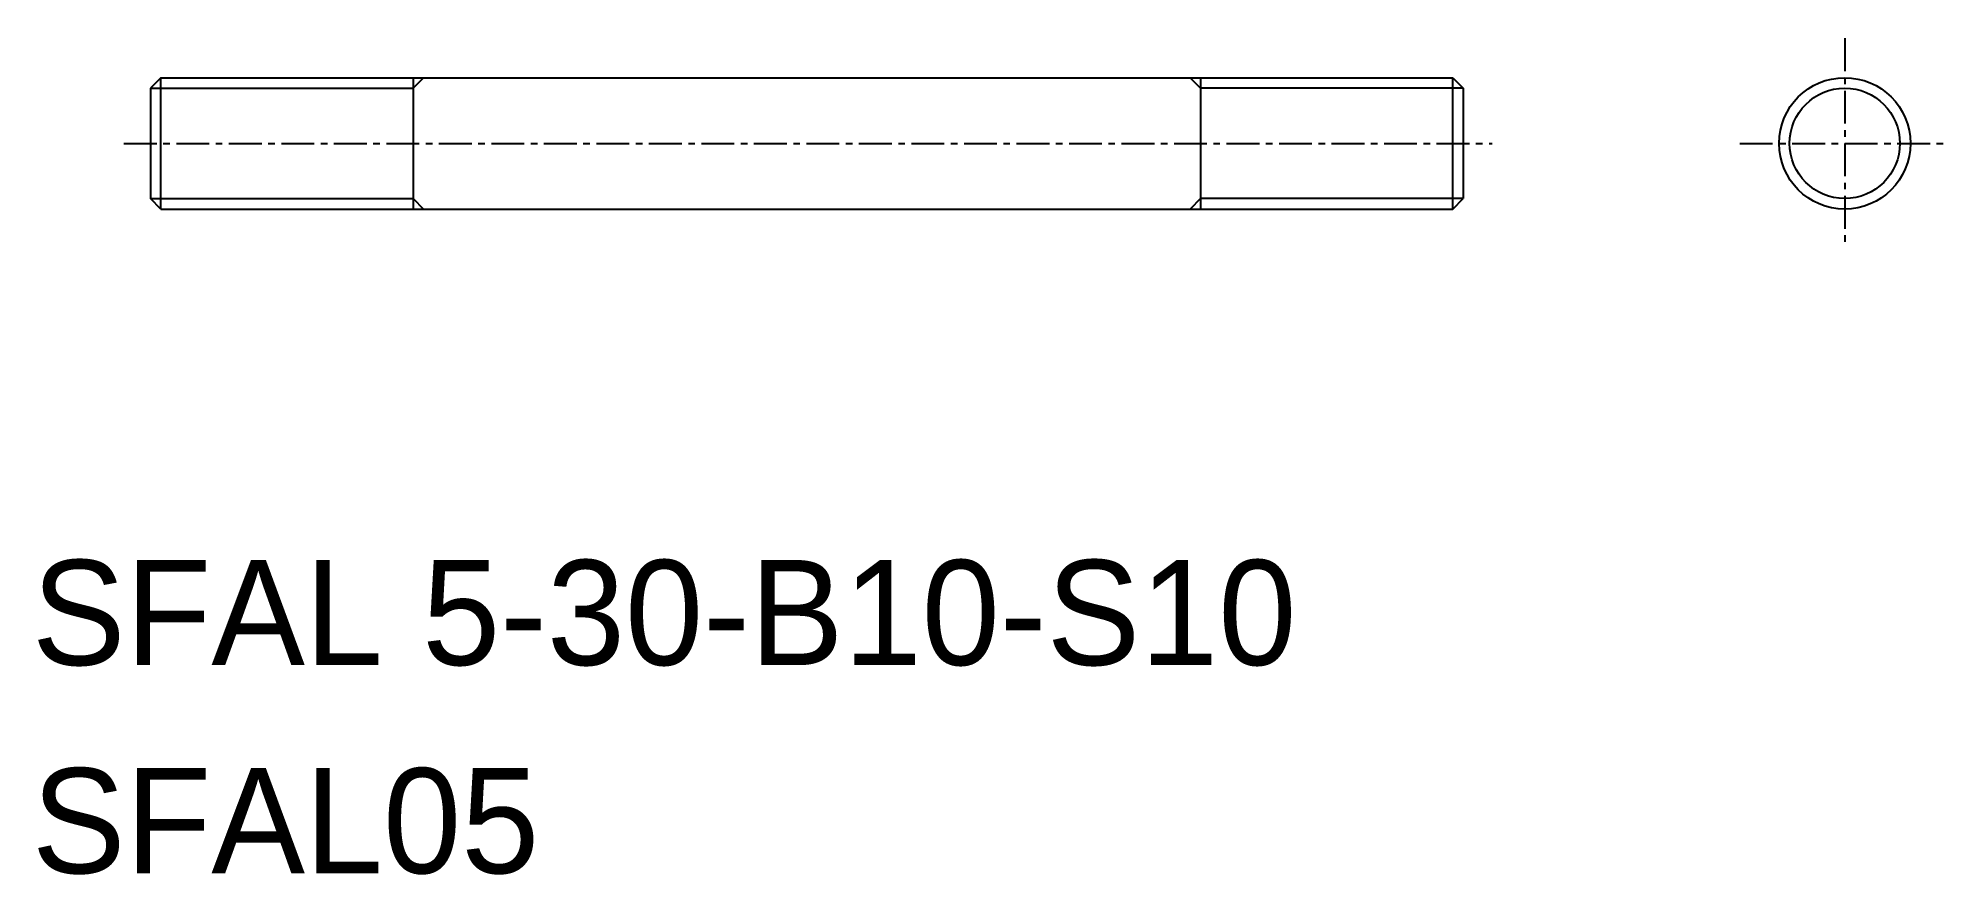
# Model space of a CAD drawing. Extents: x 51.4 to 124.2, y 116.3 to 148.2.
import ezdxf

# ---------------------------------------------------------------- set-up
doc = ezdxf.new("R2010")
doc.units = 0
doc.linetypes.add('CENTER', pattern=[2, 1.25, -0.25, 0.25, -0.25])
doc.layers.get('0').update_dxf_attribs({"linetype": 'CONTINUOUS'})
doc.layers.add('CENTER', color=1, linetype='CENTER')

msp = doc.modelspace()

# ---------------------------------------------------------------- linework, layer by layer
at = {"color": 7, "linetype": 'CONTINUOUS'}
for p, q in [((56.108, 146.652), (55.708, 146.252)), ((56.108, 146.652), (105.308, 146.652)), ((56.108, 141.652), (56.108, 146.652)), ((65.708, 146.652), (65.708, 141.652)), ((95.708, 146.652), (95.708, 141.652)), ((105.308, 141.652), (105.308, 146.652)), ((105.308, 146.652), (105.708, 146.252)), ((55.708, 146.252), (55.708, 142.052)), ((105.708, 146.252), (105.708, 142.052)), ((56.108, 141.652), (55.708, 142.052)), ((105.308, 141.652), (105.708, 142.052)), ((56.108, 141.652), (105.308, 141.652))]:
    msp.add_line(p, q, dxfattribs=at)
at = {"color": 3, "linetype": 'CONTINUOUS'}
for p, q in [((65.708, 146.252), (66.108, 146.652)), ((95.708, 146.252), (95.308, 146.652)), ((55.708, 146.252), (65.708, 146.252)), ((105.708, 146.252), (95.708, 146.252)), ((55.708, 142.052), (65.708, 142.052)), ((65.708, 142.052), (66.108, 141.652)), ((95.708, 142.052), (95.308, 141.652)), ((105.708, 142.052), (95.708, 142.052))]:
    msp.add_line(p, q, dxfattribs=at)
at = {"color": 7, "linetype": 'CONTINUOUS'}
msp.add_circle((120.241, 144.152), 2.5, dxfattribs=at)
at = {"color": 3, "linetype": 'CONTINUOUS'}
msp.add_circle((120.241, 144.152), 2.1, dxfattribs=at)
at = {"layer": 'CENTER', "color": 1, "linetype": 'CENTER'}
for p, q in [((120.241, 148.152), (120.241, 140.152)), ((54.695, 144.152), (106.807, 144.152)), ((116.241, 144.152), (124.241, 144.152))]:
    msp.add_line(p, q, dxfattribs=at)

# ---------------------------------------------------------------- texts
at = {"color": 7, "linetype": 'CONTINUOUS'}
for s, p in [('SFAL 5-30-B10-S10', (51.19, 124.292)), ('SFAL05', (51.19, 116.368))]:
    msp.add_text(s, height=4, dxfattribs=at).set_placement(p)

doc.saveas('drawing.dxf')
